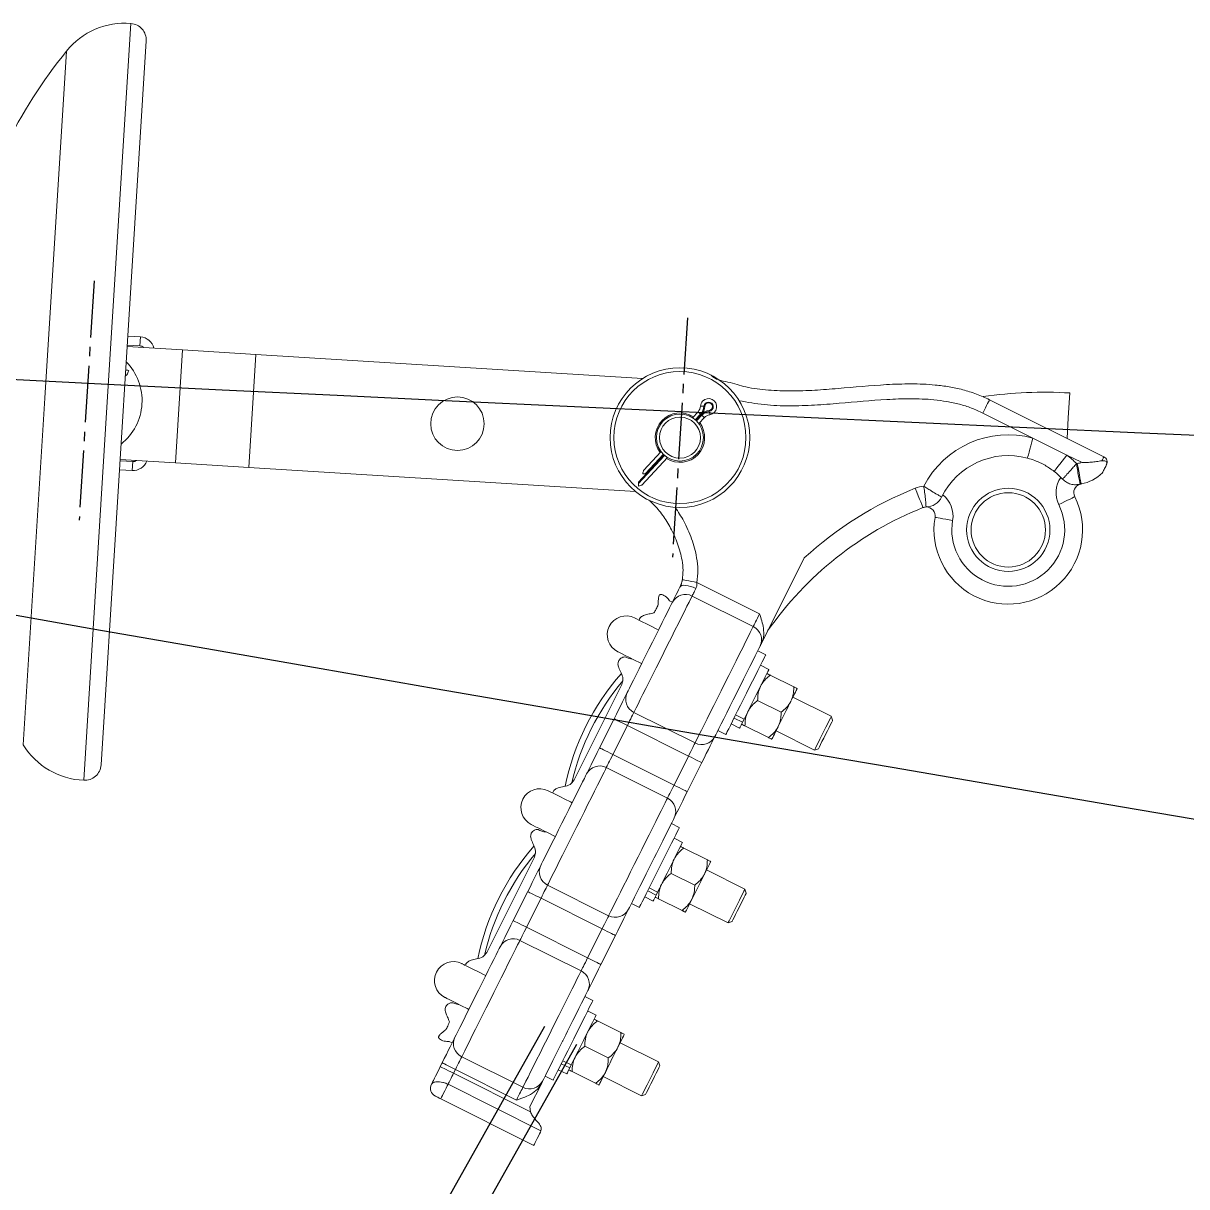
# Model space of a CAD drawing. Header units: millimetres. Extents: x 1587714 to 3094800, y -694377 to -413614.
# Drawn here: x 2047866.2 to 2048257.6, y -550050.4 to -549659.1 of the extents above; entities that cross this region are included whole.
import ezdxf

# ---------------------------------------------------------------- set-up
doc = ezdxf.new("R2010")
doc.units = ezdxf.units.MM
doc.linetypes.add('CENTER2', pattern=[28.575, 19.05, -3.175, 3.175, -3.175])
for name, color, linetype in [('0_EJES', 1, 'CENTER2'), ('M0_EQUIPOS', 7, 'Continuous'), ('M2_PLBULONES', 2, 'Continuous')]:
    doc.layers.add(name, color=color, linetype=linetype)

# ---------------------------------------------------------------- blocks, each defined once
blk = doc.blocks.new('cadena retención 25kV')
at = {"layer": '0_EJES', "color": 7}
for p, q in [((651.5, 40.33), (651.5, -40.33)), ((851.5, 40.33), (851.5, -40.33))]:
    blk.add_line(p, q, dxfattribs=at)
at = {"layer": 'M0_EQUIPOS', "color": 7, "linetype": 'Continuous', "lineweight": 15}
for p, q in [((658.48, 0), (658.48, 127.51)), ((663.98, -122.01), (663.98, 122.01)), ((637.44, 0), (637.44, 116.91)), ((663.98, 22.5), (668.25, 22.5)), ((668.25, 22.5), (668.25, 19.5)), ((981.5, 14.77), (981.5, 23.13)), ((668.25, 19.5), (663.98, 19.5)), ((663.98, 19.05), (682.62, 19.05)), ((682.62, 19.05), (682.62, -19.05)), ((682.62, 19.05), (707.35, 19.05)), ((707.35, 19.05), (707.35, -19.05)), ((707.35, 19.05), (837.75, 19.05)), ((954.67, 19.19), (994.24, 2.4)), ((970.03, 7.24), (952.72, 14.59)), ((981.5, 7.81), (981.5, 14.77)), ((663.98, 9.04), (664.61, 9.62)), ((981.83, 2.24), (970.03, 7.24)), ((986.82, 0.11), (981.83, 2.24)), ((637.44, -116.91), (637.44, 0)), ((658.48, -127.51), (658.48, 0)), ((995.3, -0.22), (995.24, -0.37)), ((980.85, -5.93), (980.84, -5.94)), ((986.92, -7.23), (986.92, -7.25)), ((663.98, -19.05), (682.62, -19.05)), ((663.98, -19.5), (668.25, -19.5)), ((668.25, -22.5), (668.25, -19.5)), ((682.62, -19.05), (707.35, -19.05)), ((707.35, -19.05), (837.75, -19.05)), ((668.25, -22.5), (663.98, -22.5)), ((895.74, -37.78), (883.16, -67.42)), ((855.15, -48.44), (855.28, -47.33)), ((860.24, -48.28), (881.94, -57.49)), ((858.9, -52.94), (880.06, -61.92)), ((851.46, -54.96), (852.43, -55.37)), ((884.85, -71.1), (882.09, -69.93)), ((886.22, -75.99), (883.3, -74.75)), ((886.8, -77.88), (894.94, -81.33)), ((823.15, -117.13), (837.15, -84.14)), ((908.16, -90.4), (894.87, -84.75)), ((883.08, -86.65), (891.22, -90.1)), ((841.8, -93.21), (862.96, -102.2)), ((878.47, -94.26), (875.55, -93.02)), ((878.92, -93.2), (876, -91.96)), ((878.92, -93.2), (878.47, -94.26)), ((908.69, -91.71), (908.16, -90.4)), ((831.01, -105.83), (835.28, -95.78)), ((839.88, -97.74), (835.62, -107.78)), ((839.88, -97.74), (861.04, -106.72)), ((870.37, -97.55), (873.13, -98.72)), ((874.68, -95.07), (877.6, -96.31)), ((879.36, -95.42), (887.5, -98.87)), ((889.91, -96.44), (903.2, -102.09)), ((903.2, -102.09), (904.51, -101.56)), ((835.62, -107.78), (856.78, -116.77)), ((856.78, -116.77), (861.04, -106.72)), ((865.64, -108.67), (861.38, -118.72)), ((833.69, -112.31), (854.86, -121.29)), ((859.45, -130.94), (856.69, -129.76)), ((860.83, -135.83), (857.9, -134.58)), ((861.4, -137.71), (869.54, -141.17)), ((797.43, -176.86), (811.44, -143.87)), ((882.77, -150.23), (869.47, -144.59)), ((857.68, -146.48), (865.82, -149.93)), ((853.52, -153.03), (850.6, -151.79)), ((883.3, -151.54), (882.77, -150.23)), ((805.62, -165.64), (809.89, -155.6)), ((816.41, -153.03), (837.57, -162.01)), ((849.28, -154.9), (852.2, -156.14)), ((853.07, -154.09), (850.15, -152.85)), ((853.52, -153.03), (853.07, -154.09)), ((853.96, -155.25), (862.1, -158.7)), ((864.51, -156.28), (877.81, -161.92)), ((814.49, -157.55), (810.23, -167.6)), ((814.49, -157.55), (835.65, -166.53)), ((844.97, -157.38), (847.73, -158.55)), ((877.81, -161.92), (879.12, -161.39)), ((810.23, -167.6), (831.39, -176.58)), ((831.39, -176.58), (835.65, -166.53)), ((808.31, -172.12), (829.47, -181.1)), ((840.25, -168.49), (835.99, -178.53)), ((834.06, -190.77), (831.29, -189.6)), ((835.43, -195.66), (832.51, -194.42)), ((836.01, -197.55), (844.14, -201)), ((832.29, -206.31), (840.42, -209.77)), ((857.37, -210.06), (844.07, -204.42)), ((786.67, -207.59), (787.64, -208)), ((857.9, -211.37), (857.37, -210.06)), ((784.17, -216.18), (784.73, -214.87)), ((791.21, -212.4), (812.37, -221.38)), ((823.88, -214.74), (826.8, -215.98)), ((827.68, -213.92), (824.75, -212.68)), ((828.12, -212.87), (825.2, -211.63)), ((828.12, -212.87), (827.68, -213.92)), ((828.56, -215.08), (836.7, -218.53)), ((789.33, -216.83), (788.78, -218.13)), ((788.78, -218.13), (815.43, -229.44)), ((789.33, -216.83), (810.49, -225.81)), ((819.57, -217.21), (822.33, -218.38)), ((839.11, -216.11), (852.41, -221.75)), ((787.16, -221.94), (819.33, -235.59)), ((818.48, -219.79), (815.13, -227.67)), ((852.41, -221.75), (853.72, -221.22)), ((817.22, -240.66), (785.02, -226.99)), ((815.13, -227.67), (815.13, -227.78)), ((815.43, -229.44), (815.13, -227.78)), ((819.33, -235.59), (819.17, -236.06))]:
    blk.add_line(p, q, dxfattribs=at)
at = {"layer": 'M0_EQUIPOS', "color": 7, "linetype": 'Continuous', "lineweight": 15, "flags": 128}
for points in [[(954.67, 19.19), (954.63, 19.11), (954.52, 18.84), (954.34, 18.42), (954.1, 17.85), (953.8, 17.15), (953.47, 16.35), (953.1, 15.49), (952.72, 14.59)], [(665.05, 11.05), (664.69, 11.03), (664.31, 11.01), (663.9, 10.99)], [(664.61, 9.62), (664.63, 9.68), (664.68, 9.86), (664.77, 10.16), (664.9, 10.56), (665.05, 11.05)], [(970.03, 7.24), (969.76, 5.9), (969.5, 4.62), (969.26, 3.43), (969.05, 2.39), (968.88, 1.54), (968.75, 0.9), (968.67, 0.51), (968.64, 0.38)], [(981.83, 2.24), (981.05, 1.11), (980.31, 0.03), (979.62, -0.97), (979.02, -1.84), (978.53, -2.56), (978.16, -3.09), (977.93, -3.42), (977.86, -3.53)], [(993.67, 1.05), (993.8, 1.35), (993.91, 1.62), (994.01, 1.86), (994.09, 2.05), (994.15, 2.2), (994.2, 2.31), (994.23, 2.38), (994.24, 2.4)], [(985.46, -0.38), (985.8, -1.71), (986.12, -2.98), (986.41, -4.16), (986.67, -5.19), (986.88, -6.03), (987.04, -6.66), (987.14, -7.04), (987.17, -7.17)], [(985.31, -11.59), (985.21, -11.64), (984.91, -11.81), (984.43, -12.09), (983.79, -12.47), (983, -12.92), (982.1, -13.44), (981.13, -14.01), (980.12, -14.59)], [(931.58, -12.1), (932.16, -13.33), (932.72, -14.52), (933.24, -15.61), (933.69, -16.57), (934.07, -17.36), (934.34, -17.94), (934.51, -18.3), (934.57, -18.43)], [(938.83, -21.46), (938.95, -21.47), (939.29, -21.5), (939.84, -21.56), (940.58, -21.64), (941.49, -21.74), (942.52, -21.85), (943.64, -21.97), (944.8, -22.09)], [(852.41, -55.41), (852.56, -55.08), (852.74, -54.64), (852.97, -54.1), (853.24, -53.47), (853.54, -52.76), (853.88, -51.97), (854.24, -51.11), (854.63, -50.2)], [(860, -50.33), (859.09, -49.98), (858.18, -49.72), (857.32, -49.55), (856.52, -49.48), (855.83, -49.51), (855.27, -49.65), (854.87, -49.88), (854.63, -50.2)], [(860.24, -48.28), (859.28, -48.16), (858.34, -48.05), (857.49, -47.94), (856.73, -47.84), (856.12, -47.77), (855.66, -47.71), (855.38, -47.67), (855.28, -47.66)], [(860, -50.33), (859.81, -50.79), (859.63, -51.21), (859.46, -51.61), (859.31, -51.97), (859.17, -52.28), (859.06, -52.55), (858.97, -52.77), (858.9, -52.94)], [(858.9, -52.94), (858.52, -53.82), (858.02, -55.01), (857.39, -56.49), (856.64, -58.24), (855.8, -60.23), (854.87, -62.42), (853.87, -64.78), (852.81, -67.28), (851.71, -69.87), (850.59, -72.5), (849.47, -75.14), (848.37, -77.74), (847.3, -80.27), (846.28, -82.67), (845.32, -84.91), (844.46, -86.96), (843.68, -88.77), (843.02, -90.33), (842.48, -91.6), (842.07, -92.57), (841.8, -93.21)], [(839.12, -86.73), (839.38, -86.12), (839.78, -85.18), (840.32, -83.91), (840.97, -82.36), (841.74, -80.55), (842.6, -78.53), (843.53, -76.34), (844.51, -74.03), (845.52, -71.65), (846.54, -69.26), (847.54, -66.9), (848.5, -64.63), (849.41, -62.49), (850.23, -60.55), (850.96, -58.83), (851.58, -57.38), (852.06, -56.23), (852.41, -55.41)], [(880.06, -61.92), (880.17, -61.66), (880.32, -61.29), (880.52, -60.82), (880.76, -60.27), (881.03, -59.64), (881.32, -58.95), (881.62, -58.23), (881.94, -57.49)], [(848.34, -65), (847.8, -64.77), (845.83, -63.94), (844.12, -63.21), (842.68, -62.6), (841.54, -62.12), (840.72, -61.77), (840.22, -61.55), (840.05, -61.48)], [(862.96, -102.2), (863.23, -101.55), (863.65, -100.58), (864.19, -99.31), (864.85, -97.76), (865.62, -95.94), (866.49, -93.89), (867.44, -91.65), (868.46, -89.25), (869.53, -86.72), (870.63, -84.12), (871.75, -81.48), (872.87, -78.85), (873.97, -76.26), (875.03, -73.77), (876.03, -71.4), (876.96, -69.21), (877.81, -67.22), (878.55, -65.47), (879.18, -63.99), (879.68, -62.8), (880.06, -61.92)], [(882.78, -68.3), (882.43, -69.12), (881.94, -70.27), (881.33, -71.72), (880.6, -73.44), (879.77, -75.38), (878.87, -77.51), (877.91, -79.79), (877.11, -81.67)], [(883.16, -67.42), (883.1, -67.55), (883.04, -67.69), (882.99, -67.81), (882.94, -67.92), (882.9, -68.03), (882.85, -68.13), (882.82, -68.22), (882.78, -68.3)], [(835.09, -73.17), (835.25, -73.24), (835.75, -73.46), (836.58, -73.81), (837.72, -74.29), (839.16, -74.9), (840.87, -75.63), (842.84, -76.46), (843.38, -76.69)], [(884.85, -71.1), (884.78, -71.26), (884.58, -71.74), (884.25, -72.53), (883.79, -73.6), (883.22, -74.94), (882.55, -76.52), (881.8, -78.29), (880.98, -80.22), (880.12, -82.26), (879.22, -84.36), (878.33, -86.47), (877.45, -88.54), (876.6, -90.54), (875.81, -92.39), (875.1, -94.08), (874.47, -95.55), (873.96, -96.77), (873.56, -97.71), (873.28, -98.35), (873.15, -98.68), (873.13, -98.72)], [(837.59, -74.79), (839.04, -75.27), (840.25, -75.37)], [(886.22, -75.99), (886.16, -76.15), (885.95, -76.63), (885.62, -77.42), (885.16, -78.49), (884.6, -79.81), (883.96, -81.33), (883.24, -83.01), (882.49, -84.79), (881.71, -86.62), (880.94, -88.43), (880.21, -90.17), (879.52, -91.78), (878.92, -93.2)], [(877.11, -81.67), (876.46, -83.18), (875.61, -85.18)], [(896.11, -81.83), (896.08, -81.9), (895.98, -82.13), (895.82, -82.5), (895.61, -83), (895.34, -83.64), (895.02, -84.4), (894.65, -85.26), (894.25, -86.21)], [(875.61, -85.18), (874.88, -86.92), (873.9, -89.23), (872.97, -91.42), (872.11, -93.44), (871.34, -95.25), (870.68, -96.8), (870.15, -98.07), (869.74, -99.01), (869.48, -99.62)], [(835.28, -95.78), (835.95, -94.2), (836.61, -92.65), (837.22, -91.21), (837.78, -89.9), (838.26, -88.77), (838.65, -87.84), (838.94, -87.16), (839.12, -86.73)], [(890.53, -94.98), (890.96, -93.95), (891.42, -92.87), (891.9, -91.74), (892.39, -90.6), (892.87, -89.45), (893.35, -88.33), (893.81, -87.24), (894.25, -86.21)], [(841.8, -93.21), (841.71, -93.43), (841.56, -93.77), (841.37, -94.23), (841.13, -94.8), (840.85, -95.45), (840.54, -96.17), (840.22, -96.94), (839.88, -97.74)], [(903.2, -102.09), (903.27, -101.92), (903.49, -101.42), (903.83, -100.62), (904.27, -99.56), (904.8, -98.31), (905.38, -96.95), (905.98, -95.54), (906.56, -94.17), (907.09, -92.92), (907.54, -91.87), (907.88, -91.07), (908.09, -90.57), (908.16, -90.4)], [(908.69, -91.71), (908.62, -91.88), (908.41, -92.37), (908.08, -93.15), (907.65, -94.17), (907.15, -95.36), (906.6, -96.63), (906.06, -97.91), (905.56, -99.09), (905.13, -100.11), (904.79, -100.9), (904.59, -101.39), (904.51, -101.56), (904.51, -101.56)], [(839.88, -97.74), (838.98, -97.36), (838.12, -96.99), (837.32, -96.65), (836.62, -96.36), (836.05, -96.11), (835.63, -95.93), (835.36, -95.82), (835.28, -95.78)], [(878.47, -94.26), (878.06, -95.22), (877.78, -95.9), (877.62, -96.25), (877.6, -96.31)], [(888.66, -99.37), (888.7, -99.29), (888.79, -99.07), (888.95, -98.7), (889.16, -98.19), (889.43, -97.55), (889.75, -96.8), (890.12, -95.93), (890.53, -94.98)], [(869.48, -99.62), (869.3, -100.05), (869.01, -100.73), (868.62, -101.66), (868.14, -102.79), (867.59, -104.1), (866.97, -105.54), (866.32, -107.09), (865.64, -108.67)], [(861.04, -106.72), (861.38, -105.93), (861.7, -105.16), (862.01, -104.43), (862.29, -103.78), (862.53, -103.21), (862.73, -102.75), (862.87, -102.41), (862.96, -102.2)], [(827.17, -114.88), (827.35, -114.46), (827.64, -113.77), (828.03, -112.85), (828.51, -111.72), (829.07, -110.41), (829.68, -108.96), (830.34, -107.42), (831.01, -105.83)], [(835.62, -107.78), (834.72, -107.4), (833.85, -107.04), (833.06, -106.7), (832.36, -106.4), (831.79, -106.16), (831.36, -105.98), (831.1, -105.87), (831.01, -105.83)], [(835.62, -107.78), (835.28, -108.58), (834.95, -109.35), (834.64, -110.07), (834.37, -110.73), (834.13, -111.29), (833.93, -111.75), (833.78, -112.1), (833.69, -112.31)], [(865.64, -108.67), (865.55, -108.64), (865.29, -108.53), (864.87, -108.35), (864.29, -108.1), (863.6, -107.81), (862.8, -107.47), (861.94, -107.1), (861.04, -106.72)], [(833.69, -112.31), (833.42, -112.94), (833.02, -113.89), (832.49, -115.14), (831.84, -116.67), (831.09, -118.45), (830.24, -120.45), (829.3, -122.66), (828.3, -125.02), (827.25, -127.5), (826.16, -130.06), (825.05, -132.67), (823.95, -135.27), (822.86, -137.84), (821.8, -140.32), (820.8, -142.68), (819.87, -144.88), (819.02, -146.89), (818.26, -148.67), (817.61, -150.19), (817.08, -151.44), (816.68, -152.39), (816.41, -153.03)], [(813.73, -146.55), (813.98, -145.95), (814.37, -145.03), (814.89, -143.81), (815.53, -142.3), (816.27, -140.55), (817.11, -138.59), (818.01, -136.47), (818.96, -134.21), (819.95, -131.89), (820.95, -129.54), (821.94, -127.21), (822.89, -124.96), (823.79, -122.83), (824.63, -120.87), (825.37, -119.12), (826.01, -117.62), (826.53, -116.39), (826.92, -115.48), (827.17, -114.88)], [(854.86, -121.29), (854.95, -121.08), (855.09, -120.74), (855.29, -120.28), (855.53, -119.71), (855.81, -119.05), (856.11, -118.33), (856.44, -117.56), (856.78, -116.77)], [(861.38, -118.72), (861.29, -118.68), (861.03, -118.57), (860.6, -118.39), (860.03, -118.15), (859.33, -117.85), (858.54, -117.51), (857.67, -117.15), (856.78, -116.77)], [(822.94, -124.84), (822.4, -124.61), (820.44, -123.77), (818.72, -123.04), (817.29, -122.43), (816.15, -121.95), (815.32, -121.6), (814.82, -121.39), (814.65, -121.32)], [(837.57, -162.01), (837.84, -161.37), (838.24, -160.42), (838.77, -159.18), (839.42, -157.65), (840.18, -155.87), (841.03, -153.86), (841.96, -151.66), (842.97, -149.3), (844.02, -146.82), (845.11, -144.26), (846.21, -141.65), (847.32, -139.04), (848.41, -136.48), (849.46, -134), (850.46, -131.64), (851.4, -129.44), (852.25, -127.43), (853.01, -125.65), (853.65, -124.12), (854.18, -122.88), (854.59, -121.93), (854.86, -121.29)], [(861.38, -118.72), (860.7, -120.31), (860.05, -121.85), (859.44, -123.3), (858.88, -124.61), (858.4, -125.74), (858.01, -126.66), (857.72, -127.35), (857.54, -127.77)], [(857.54, -127.77), (857.28, -128.36), (856.89, -129.28), (856.37, -130.51), (855.74, -132.01), (854.99, -133.76), (854.16, -135.72), (853.26, -137.85), (852.3, -140.1), (851.65, -141.64)], [(809.69, -133.01), (809.86, -133.08), (810.36, -133.29), (811.18, -133.64), (812.32, -134.12), (813.76, -134.73), (815.48, -135.46), (817.44, -136.3), (817.98, -136.53)], [(859.45, -130.94), (859.39, -131.09), (859.18, -131.57), (858.85, -132.36), (858.39, -133.44), (857.82, -134.78), (857.15, -136.35), (856.4, -138.12), (855.58, -140.05), (854.72, -142.09), (853.83, -144.19), (852.93, -146.3), (852.05, -148.38), (851.2, -150.37), (850.41, -152.23), (849.7, -153.91), (849.08, -155.38), (848.56, -156.6), (848.16, -157.54), (847.89, -158.18), (847.75, -158.51), (847.73, -158.55)], [(860.83, -135.83), (860.76, -135.98), (860.56, -136.46), (860.22, -137.25), (859.77, -138.32), (859.21, -139.64), (858.56, -141.16), (857.85, -142.84), (857.09, -144.63), (856.32, -146.45), (855.55, -148.26), (854.81, -150), (854.13, -151.61), (853.52, -153.03)], [(851.65, -141.64), (851.07, -143.02), (850.17, -145.12)], [(870.71, -141.66), (870.68, -141.74), (870.58, -141.96), (870.43, -142.33), (870.21, -142.84), (869.94, -143.47), (869.62, -144.23), (869.25, -145.09), (868.85, -146.05)], [(809.89, -155.6), (810.56, -154.01), (811.22, -152.47), (811.83, -151.02), (812.39, -149.71), (812.87, -148.58), (813.26, -147.66), (813.55, -146.97), (813.73, -146.55)], [(850.17, -145.12), (849.33, -147.1), (848.38, -149.35), (847.47, -151.48), (846.64, -153.44), (845.9, -155.19), (845.26, -156.7), (844.74, -157.92), (844.35, -158.84), (844.1, -159.44)], [(865.13, -154.81), (865.56, -153.79), (866.03, -152.7), (866.5, -151.57), (866.99, -150.43), (867.47, -149.29), (867.95, -148.16), (868.41, -147.07), (868.85, -146.05)], [(877.81, -161.92), (877.88, -161.75), (878.09, -161.25), (878.43, -160.45), (878.88, -159.4), (879.41, -158.15), (879.99, -156.78), (880.59, -155.37), (881.17, -154), (881.7, -152.75), (882.14, -151.7), (882.48, -150.9), (882.7, -150.4), (882.77, -150.23)], [(883.3, -151.54), (883.23, -151.71), (883.02, -152.2), (882.68, -152.98), (882.25, -154), (881.75, -155.19), (881.21, -156.47), (880.67, -157.74), (880.16, -158.93), (879.73, -159.95), (879.4, -160.73), (879.19, -161.22), (879.12, -161.39), (879.12, -161.39)], [(814.49, -157.55), (813.59, -157.17), (812.73, -156.8), (811.93, -156.47), (811.24, -156.17), (810.66, -155.93), (810.24, -155.75), (809.98, -155.63), (809.89, -155.6)], [(816.41, -153.03), (816.32, -153.24), (816.18, -153.58), (815.98, -154.04), (815.74, -154.61), (815.46, -155.26), (815.15, -155.99), (814.83, -156.76), (814.49, -157.55)], [(853.07, -154.09), (852.66, -155.06), (852.38, -155.73), (852.23, -156.09), (852.2, -156.14)], [(863.27, -159.2), (863.3, -159.12), (863.39, -158.9), (863.55, -158.53), (863.77, -158.02), (864.04, -157.39), (864.36, -156.63), (864.72, -155.77), (865.13, -154.81)], [(844.1, -159.44), (843.92, -159.86), (843.63, -160.55), (843.23, -161.47), (842.75, -162.6), (842.2, -163.91), (841.58, -165.36), (840.93, -166.9), (840.25, -168.49)], [(835.65, -166.53), (835.99, -165.74), (836.32, -164.97), (836.62, -164.25), (836.9, -163.59), (837.14, -163.02), (837.34, -162.56), (837.48, -162.22), (837.57, -162.01)], [(801.78, -174.69), (801.96, -174.27), (802.25, -173.58), (802.64, -172.66), (803.12, -171.53), (803.68, -170.22), (804.3, -168.77), (804.95, -167.23), (805.62, -165.64)], [(810.23, -167.6), (809.33, -167.22), (808.46, -166.85), (807.67, -166.51), (806.97, -166.21), (806.4, -165.97), (805.97, -165.79), (805.71, -165.68), (805.62, -165.64)], [(810.23, -167.6), (809.89, -168.39), (809.56, -169.16), (809.25, -169.88), (808.98, -170.54), (808.74, -171.11), (808.54, -171.57), (808.4, -171.91), (808.31, -172.12)], [(840.25, -168.49), (840.17, -168.45), (839.9, -168.34), (839.48, -168.16), (838.91, -167.91), (838.21, -167.62), (837.41, -167.28), (836.55, -166.91), (835.65, -166.53)], [(808.31, -172.12), (808.03, -172.77), (807.62, -173.73), (807.08, -175), (806.42, -176.56), (805.65, -178.38), (804.78, -180.42), (803.83, -182.67), (802.81, -185.07), (801.74, -187.59), (800.63, -190.2), (799.51, -192.84), (798.39, -195.47), (797.3, -198.06), (796.24, -200.55), (795.24, -202.91), (794.3, -205.11), (793.46, -207.09), (792.72, -208.84), (792.09, -210.33), (791.58, -211.52), (791.21, -212.4)], [(788.49, -206.02), (788.84, -205.19), (789.32, -204.04), (789.94, -202.6), (790.67, -200.88), (791.49, -198.93), (792.4, -196.8), (793.36, -194.53), (794.36, -192.17), (795.38, -189.77), (796.39, -187.39), (797.37, -185.08), (798.3, -182.89), (799.16, -180.87), (799.93, -179.07), (800.58, -177.51), (801.12, -176.25), (801.52, -175.3), (801.78, -174.69)], [(829.47, -181.1), (829.56, -180.89), (829.7, -180.55), (829.9, -180.09), (830.14, -179.52), (830.42, -178.87), (830.72, -178.14), (831.05, -177.37), (831.39, -176.58)], [(835.99, -178.53), (835.9, -178.49), (835.64, -178.38), (835.21, -178.2), (834.64, -177.96), (833.94, -177.66), (833.15, -177.33), (832.29, -176.96), (831.39, -176.58)], [(835.99, -178.53), (835.32, -180.12), (834.66, -181.66), (834.05, -183.11), (833.49, -184.42), (833.01, -185.55), (832.62, -186.47), (832.33, -187.16), (832.15, -187.58)], [(790.47, -181.67), (789.92, -181.43), (789.42, -181.22), (789.25, -181.15)], [(797.55, -184.67), (797, -184.44), (795.04, -183.6), (793.33, -182.88), (791.89, -182.27), (790.8, -181.8)], [(812.37, -221.38), (812.74, -220.5), (813.25, -219.31), (813.88, -217.83), (814.62, -216.08), (815.47, -214.09), (816.4, -211.9), (817.4, -209.53), (818.46, -207.04), (819.56, -204.45), (820.67, -201.82), (821.79, -199.18), (822.9, -196.57), (823.97, -194.05), (824.99, -191.65), (825.94, -189.41), (826.81, -187.36), (827.58, -185.54), (828.24, -183.99), (828.78, -182.72), (829.19, -181.75), (829.47, -181.1)], [(832.15, -187.58), (831.89, -188.19), (831.49, -189.14), (830.95, -190.4), (830.29, -191.96), (829.52, -193.76), (828.67, -195.78), (827.74, -197.97), (826.76, -200.28), (826.19, -201.61)], [(834.06, -190.77), (833.99, -190.93), (833.79, -191.4), (833.45, -192.19), (832.99, -193.27), (832.42, -194.61), (831.76, -196.19), (831, -197.96), (830.19, -199.88), (829.32, -201.92), (828.43, -204.02), (827.53, -206.13), (826.65, -208.21), (825.81, -210.2), (825.02, -212.06), (824.3, -213.74), (823.68, -215.21), (823.16, -216.43), (822.76, -217.37), (822.49, -218.01), (822.35, -218.34), (822.33, -218.38)], [(784.29, -192.84), (784.46, -192.91), (784.96, -193.12), (785.79, -193.47), (786.93, -193.96), (788.36, -194.57), (790.08, -195.3), (792.04, -196.13), (792.59, -196.36)], [(787.08, -194.54), (788.45, -194.92), (789.36, -194.99)], [(835.43, -195.66), (835.36, -195.81), (835.16, -196.29), (834.82, -197.08), (834.37, -198.15), (833.81, -199.47), (833.16, -201), (832.45, -202.68), (831.69, -204.46), (830.92, -206.29), (830.15, -208.1), (829.41, -209.83), (828.73, -211.44), (828.12, -212.87)], [(826.19, -201.61), (825.67, -202.85), (824.77, -204.96), (824.73, -205.06)], [(845.31, -201.5), (845.28, -201.57), (845.19, -201.79), (845.03, -202.16), (844.81, -202.67), (844.54, -203.31), (844.22, -204.06), (843.86, -204.93), (843.45, -205.88)], [(784.73, -214.87), (785.36, -213.39), (785.97, -211.95), (786.55, -210.58), (787.08, -209.32), (787.55, -208.21), (787.95, -207.28), (788.26, -206.54), (788.49, -206.02)], [(824.73, -205.06), (824.73, -205.06), (823.73, -207.42), (822.76, -209.69), (821.86, -211.82), (821.03, -213.77), (820.3, -215.49), (819.69, -216.93), (819.2, -218.08), (818.85, -218.91)], [(839.73, -214.65), (840.17, -213.62), (840.63, -212.53), (841.11, -211.41), (841.59, -210.26), (842.08, -209.12), (842.55, -207.99), (843.02, -206.91), (843.45, -205.88)], [(852.41, -221.75), (852.48, -221.58), (852.69, -221.08), (853.03, -220.28), (853.48, -219.23), (854.01, -217.98), (854.59, -216.61), (855.19, -215.2), (855.77, -213.83), (856.3, -212.59), (856.75, -211.53), (857.09, -210.73), (857.3, -210.23), (857.37, -210.06)], [(789.33, -216.83), (788.43, -216.44), (787.57, -216.08), (786.77, -215.74), (786.08, -215.44), (785.5, -215.2), (785.08, -215.02), (784.82, -214.91), (784.73, -214.87)], [(791.21, -212.4), (791.1, -212.66), (790.94, -213.03), (790.74, -213.5), (790.51, -214.05), (790.24, -214.68), (789.95, -215.36), (789.64, -216.08), (789.33, -216.83)], [(827.68, -213.92), (827.27, -214.89), (826.98, -215.56), (826.83, -215.92), (826.8, -215.98)], [(837.87, -219.03), (837.9, -218.96), (838, -218.73), (838.15, -218.36), (838.37, -217.86), (838.64, -217.22), (838.96, -216.46), (839.33, -215.6), (839.73, -214.65)], [(857.9, -211.37), (857.83, -211.54), (857.62, -212.03), (857.29, -212.82), (856.85, -213.84), (856.35, -215.02), (855.81, -216.3), (855.27, -217.57), (854.76, -218.76), (854.33, -219.78), (854, -220.56), (853.79, -221.06), (853.72, -221.22), (853.72, -221.22)], [(781.59, -222.27), (781.86, -221.62), (782.16, -220.93), (782.47, -220.2), (782.79, -219.44), (783.13, -218.64), (783.47, -217.83), (783.82, -217.01), (784.17, -216.18)], [(788.78, -218.13), (787.88, -217.75), (787.01, -217.38), (786.22, -217.05), (785.52, -216.75), (784.95, -216.51), (784.52, -216.33), (784.26, -216.21), (784.17, -216.18)], [(788.78, -218.13), (788.54, -218.69), (788.3, -219.24), (788.08, -219.78), (787.86, -220.29), (787.66, -220.76), (787.47, -221.2), (787.3, -221.6), (787.16, -221.94)], [(818.85, -218.91), (818.82, -218.99), (818.78, -219.08), (818.74, -219.18), (818.69, -219.28), (818.64, -219.4), (818.59, -219.52), (818.54, -219.65), (818.48, -219.79)], [(787.16, -221.94), (786.9, -222.54), (786.58, -223.31), (786.21, -224.17), (785.84, -225.04), (785.51, -225.82), (785.25, -226.45), (785.08, -226.85), (785.02, -226.99)], [(810.49, -225.81), (810.81, -225.07), (811.11, -224.34), (811.4, -223.66), (811.67, -223.03), (811.9, -222.48), (812.1, -222.01), (812.26, -221.64), (812.37, -221.38)], [(819.17, -236.06), (818.89, -236.72), (818.57, -237.47), (818.24, -238.26), (817.91, -239.02), (817.63, -239.69), (817.41, -240.21), (817.27, -240.54), (817.22, -240.66)]]:
    blk.add_lwpolyline(points, dxfattribs=at)
at = {"layer": 'M0_EQUIPOS', "color": 7, "linetype": 'Continuous', "lineweight": 15}
for centre, radius in [((851.5, 0), 23.49), ((776.5, 0), 9), ((963.68, -24.11), 14), ((963.68, -24.11), 12.5)]:
    blk.add_circle(centre, radius, dxfattribs=at)
for centre, radius, start, end in [((657.91, 102.47), 25.05, 88.6896, 144.79), ((658.48, 122.01), 5.5, 0, 90.0151), ((784.5, 13.12), 180, 144.7869, 169.3428), ((668.25, 17.5), 5, 18.0592, 90), ((981.5, -116.62), 139.75, 90, 101.9821), ((668.25, 17.5), 2, 50.805, 90), ((963.68, -24.11), 31.99, 78.5494, 156.2797), ((963.68, -24.11), 24.99, 78.5494, 157.3329), ((963.68, -24.11), 31.99, 47.7023, 55.4506), ((983.78, 6.33), 6.93, 284.1117, 296.1161), ((993.46, 0.56), 2, 337, 67), ((963.68, -24.11), 24.99, 46.6491, 55.4506), ((987.9, -10.08), 10, 104.1117, 105.6024), ((983.78, 6.33), 13.93, 284.1117, 318.0088), ((987.9, -10.08), 9, 148.5221, 210.0875), ((987.9, -10.08), 3, 109.099, 210.0875), ((987.9, -10.08), 3, 104.1117, 109.099), ((935.85, -21.14), 10, 98.3796, 115.289), ((963.68, -24.11), 24.99, 173.8945, 30.0875), ((984.1, -123.25), 122.94, 115.289, 135.951), ((935.09, -12.17), 6, 274.883, 337.3329), ((935.85, -21.14), 9, 353.8945, 55.4599), ((963.68, -24.11), 18.99, 173.8945, 30.0875), ((668.25, -17.5), 5, 270, 341.9408), ((668.25, -17.5), 2, 270, 309.195), ((984.1, -123.25), 115.94, 115.289, 148.739), ((935.85, -21.14), 3, 94.883, 115.289), ((935.85, -21.14), 3, 353.8945, 94.883), ((856.89, -57.42), 4.91, 65.915, 155.8719), ((837.57, -67.33), 6.35, 67, 247), ((878.23, -66.47), 4.91, 338.1282, 68.0856), ((902.9, -131.52), 83.57, 142.3044, 171.6956), ((902.9, -131.52), 81.57, 143.4082, 170.5918), ((843.7, -88.63), 4.96, 157.4855, 247.4776), ((864.94, -97.65), 4.96, 246.523, 336.5135), ((831.72, -116.86), 4.96, 66.5232, 156.5141), ((657.91, -102.47), 25.05, 215.21, 271.3104), ((812.17, -127.16), 6.35, 67, 247), ((852.96, -125.87), 4.96, 337.4856, 67.4772), ((658.48, -122.01), 5.5, 269.9849, 0), ((814.72, -129.43), 5.75, 242.4062, 270.9008), ((877.19, -191.25), 83.57, 142.3044, 171.6956), ((877.19, -191.25), 81.57, 143.4082, 170.5918), ((818.31, -148.45), 4.96, 157.4857, 247.4771), ((839.55, -157.46), 4.96, 246.5232, 336.5142), ((806.33, -176.67), 4.96, 66.5227, 156.5146), ((786.77, -186.99), 6.35, 67, 247), ((827.57, -185.68), 4.96, 337.4854, 67.4776), ((793.04, -207.85), 4.91, 158.1282, 248.0855), ((814.37, -216.9), 4.91, 245.9144, 335.8724), ((784.35, -223.44), 3, 157, 247)]:
    blk.add_arc(centre, radius, start, end, dxfattribs=at)
for points, knots in [([(860.68, 21.62), (860.68, 21.62), (862.07, 20.14), (866.69, 19.82), (872.95, 18.07), (880.25, 17.7), (887.98, 17.9), (895.77, 18.68), (906.37, 20.17), (917.05, 21.89), (927.93, 22.96), (934.98, 23.12), (940.83, 22.73), (945.5, 22.04), (950.16, 20.93), (953.17, 19.77), (954.67, 19.19)], [0, 0, 0, 0, 0.000001, 0.064202, 0.129565, 0.210194, 0.290921, 0.373651, 0.456413, 0.628039, 0.714318, 0.800519, 0.849607, 0.898678, 0.949348, 1, 1, 1, 1]), ([(952.72, 14.59), (951.41, 15.1), (948.78, 16.11), (944.62, 17.11), (940.35, 17.75), (934.8, 18.12), (928.05, 17.96), (917.47, 16.9), (906.83, 15.18), (896, 13.66), (887.61, 12.87), (879.11, 12.62), (873.46, 13.29), (870.63, 13.63)], [0, 0, 0, 0, 0.050836, 0.101689, 0.154437, 0.207206, 0.302816, 0.39852, 0.591924, 0.693048, 0.794129, 0.897131, 1, 1, 1, 1]), ([(977.86, -3.53), (976.81, -2.88), (974.69, -1.55), (971.55, -0.31), (969.48, 0.18), (968.64, 0.38)], [0, 0, 0, 0, 0.367378, 0.743117, 1, 1, 1, 1]), ([(986.82, 0.11), (986.83, 0.11), (987.02, 0.11), (987.82, 0.12), (989.22, 0.22), (991.01, 0.48), (992.51, 0.79), (993.35, 0.98), (993.67, 1.05)], [0, 0, 0, 0, 0.002763, 0.080709, 0.33429, 0.591023, 0.847305, 1, 1, 1, 1]), ([(995.24, -0.37), (995.28, -0.25), (995.36, -0.01), (995.37, 0.35), (995.24, 0.71), (994.91, 1), (994.37, 1.15), (993.91, 1.09), (993.67, 1.05)], [0, 0, 0, 0, 0.1052276, 0.2096587, 0.3672676, 0.5679231, 0.7706938, 1, 1, 1, 1]), ([(985.21, -0.45), (985.21, -0.46), (984.87, -0.89), (984.21, -1.73), (983.05, -3.21), (981.94, -4.59), (981.09, -5.63), (980.93, -5.83), (980.85, -5.93)], [0, 0, 0, 0, 0.001658, 0.157483, 0.305439, 0.569605, 0.780356, 1, 1, 1, 1]), ([(985.21, -0.45), (985.21, -0.46), (985.27, -0.73), (985.48, -1.78), (985.91, -3.67), (986.42, -5.58), (986.8, -6.87), (986.88, -7.11), (986.92, -7.23)], [0, 0, 0, 0, 0.00166, 0.080672, 0.305127, 0.56931, 0.780163, 1, 1, 1, 1]), ([(995.24, -0.37), (995.02, -0.89), (994.66, -1.72), (994.32, -2.54), (994.15, -2.92), (994.13, -2.97), (994.13, -2.98)], [0, 0, 0, 0, 0.410995, 0.64753, 0.845934, 1, 1, 1, 1]), ([(980.85, -5.93), (981.28, -6.27), (982.13, -6.95), (983.69, -7.49), (985.33, -7.64), (986.39, -7.37), (986.92, -7.23)], [0, 0, 0, 0, 0.2500032, 0.5000003, 0.7500001, 1, 1, 1, 1]), ([(934.39, -11.24), (934.4, -11.25), (934.46, -11.52), (934.69, -12.56), (935.07, -14.46), (935.38, -16.43), (935.55, -17.72), (935.59, -18.12), (935.6, -18.15), (935.6, -18.15)], [0, 0, 0, 0, 0.0015905, 0.0770558, 0.2914318, 0.5437628, 0.7451503, 0.9551215, 1, 1, 1, 1]), ([(934.39, -11.24), (934.4, -11.25), (934.88, -11.51), (935.83, -12.01), (937.49, -12.89), (939.07, -13.7), (940.24, -14.29), (940.6, -14.47), (940.62, -14.48), (940.62, -14.48)], [0, 0, 0, 0, 0.001586, 0.150424, 0.291745, 0.544066, 0.745367, 0.955164, 1, 1, 1, 1]), ([(855.28, -47.66), (855.33, -46.59), (855.44, -44.4), (854.67, -40.35), (853.07, -35.64), (850.5, -30.73), (847.42, -26.37), (844.68, -23.42), (842.82, -22.01), (842.32, -21.62)], [0, 0, 0, 0, 0.1069668, 0.2178353, 0.4071484, 0.6015655, 0.7675835, 0.9371888, 1, 1, 1, 1]), ([(851.38, -23.49), (852.46, -24.94), (854.83, -28.14), (857.68, -33.68), (859.55, -39.13), (860.46, -44.08), (860.32, -46.87), (860.24, -48.28)], [0, 0, 0, 0, 0.201506, 0.442901, 0.690061, 0.842857, 1, 1, 1, 1]), ([(854.63, -50.2), (854.63, -50.2), (854.77, -50.2), (854.97, -49.24), (855.17, -48.43), (855.24, -47.96), (855.28, -47.66)], [0, 0, 0, 0, 0.000022, 0.501116, 0.685168, 1, 1, 1, 1]), ([(860.24, -48.28), (860.26, -48.51), (860.31, -49.08), (860.21, -49.79), (860.05, -50.21), (860, -50.33)], [0, 0, 0, 0, 0.321714, 0.808802, 1, 1, 1, 1]), ([(847.58, -56.94), (847.61, -56.57), (847.67, -55.81), (847.61, -54.75), (847.64, -53.96), (847.77, -53.5), (847.89, -53.29), (848.05, -53.15), (848.31, -53.04), (848.8, -53.04), (849.48, -53.3), (850.46, -53.9), (851.07, -54.55), (851.46, -54.96)], [0, 0, 0, 0, 0.140653, 0.288052, 0.399344, 0.434784, 0.465597, 0.490049, 0.514848, 0.571298, 0.668285, 0.78729, 1, 1, 1, 1]), ([(847.58, -56.94), (847.4, -57.42), (847.09, -58.25), (846.62, -59.01), (846.41, -59.34)], [0, 0, 0, 0, 0.567257, 1, 1, 1, 1]), ([(881.94, -57.49), (881.94, -57.5), (882.25, -58.27), (882.88, -59.82), (883.63, -62.36), (883.9, -65), (883.38, -66.69), (883.16, -67.42)], [0, 0, 0, 0, 0.001379, 0.24365, 0.487351, 0.778477, 1, 1, 1, 1]), ([(841.65, -62.16), (841.67, -62.01), (841.72, -61.62), (842.22, -60.89), (843.34, -60.27), (844.85, -59.88), (845.89, -59.52), (846.41, -59.34)], [0, 0, 0, 0, 0.079895, 0.196449, 0.438338, 0.715746, 1, 1, 1, 1]), ([(837.59, -74.79), (837.36, -74.82), (836.89, -74.89), (836.29, -75.29), (835.8, -75.79), (835.41, -76.49), (835.38, -77.45), (835.85, -78.72), (836.69, -80.2), (837.62, -82.1), (837.3, -83.48), (837.15, -84.14)], [0, 0, 0, 0, 0.062579, 0.128966, 0.194452, 0.253482, 0.345513, 0.446136, 0.622535, 0.818366, 1, 1, 1, 1]), ([(883.77, -81.77), (884.08, -81.17), (884.7, -79.96), (885.84, -78.73), (886.59, -78.07), (886.8, -77.88)], [0, 0, 0, 0, 0.406289, 0.827269, 1, 1, 1, 1]), ([(885.63, -77.38), (885.63, -77.38), (885.64, -77.39), (885.83, -77.47), (886.3, -77.67), (886.68, -77.83), (886.8, -77.88)], [0, 0, 0, 0, 0.066526, 0.43528, 0.814556, 1, 1, 1, 1]), ([(883.08, -86.65), (883.06, -85.84), (883.03, -84.18), (883.44, -82.57), (883.76, -81.79), (883.77, -81.77)], [0, 0, 0, 0, 0.484332, 0.986321, 1, 1, 1, 1]), ([(894.25, -86.21), (894.46, -85.58), (894.9, -84.29), (895, -82.62), (894.95, -81.62), (894.94, -81.33)], [0, 0, 0, 0, 0.40629, 0.827271, 1, 1, 1, 1]), ([(896.11, -81.83), (896.11, -81.83), (896.1, -81.83), (895.91, -81.74), (895.44, -81.55), (895.06, -81.39), (894.94, -81.33)], [0, 0, 0, 0, 0.0665256, 0.4352802, 0.8145549, 1, 1, 1, 1]), ([(880.05, -90.54), (880.36, -89.94), (880.98, -88.73), (882.12, -87.5), (882.86, -86.84), (883.08, -86.65)], [0, 0, 0, 0, 0.406299, 0.827271, 1, 1, 1, 1]), ([(891.22, -90.1), (891.81, -89.55), (893.03, -88.43), (893.91, -87.01), (894.24, -86.23), (894.25, -86.21)], [0, 0, 0, 0, 0.48434, 0.986325, 1, 1, 1, 1]), ([(879.36, -95.42), (879.34, -94.6), (879.31, -92.95), (879.71, -91.33), (880.04, -90.56), (880.05, -90.54)], [0, 0, 0, 0, 0.4843455, 0.9863297, 1, 1, 1, 1]), ([(890.53, -94.98), (890.74, -94.35), (891.18, -93.06), (891.27, -91.39), (891.23, -90.39), (891.22, -90.1)], [0, 0, 0, 0, 0.406295, 0.827271, 1, 1, 1, 1]), ([(878.19, -94.92), (878.19, -94.92), (878.2, -94.92), (878.39, -95), (878.86, -95.2), (879.24, -95.36), (879.36, -95.42)], [0, 0, 0, 0, 0.066526, 0.43528, 0.814555, 1, 1, 1, 1]), ([(887.5, -98.87), (888.09, -98.32), (889.31, -97.2), (890.18, -95.78), (890.52, -95), (890.53, -94.98)], [0, 0, 0, 0, 0.484341, 0.986325, 1, 1, 1, 1]), ([(888.66, -99.37), (888.66, -99.36), (888.66, -99.36), (888.46, -99.28), (888, -99.08), (887.62, -98.92), (887.5, -98.87)], [0, 0, 0, 0, 0.066526, 0.43528, 0.814555, 1, 1, 1, 1]), ([(816.25, -121.99), (816.27, -121.83), (816.35, -121.33), (816.94, -120.61), (818.19, -120), (819.88, -119.57), (821.96, -118.93), (822.76, -117.72), (823.15, -117.13)], [0, 0, 0, 0, 0.053838, 0.17098, 0.296431, 0.519154, 0.769121, 1, 1, 1, 1]), ([(812.05, -134.53), (811.85, -134.53), (811.41, -134.54), (810.79, -134.86), (810.26, -135.31), (809.77, -136), (809.63, -136.98), (810.06, -138.31), (810.92, -139.82), (811.91, -141.76), (811.59, -143.18), (811.44, -143.87)], [0, 0, 0, 0, 0.056076, 0.115848, 0.183285, 0.245803, 0.339179, 0.439179, 0.616711, 0.815961, 1, 1, 1, 1]), ([(858.38, -141.6), (858.68, -141.01), (859.3, -139.79), (860.44, -138.56), (861.19, -137.9), (861.4, -137.71)], [0, 0, 0, 0, 0.406289, 0.827269, 1, 1, 1, 1]), ([(860.24, -137.22), (860.24, -137.22), (860.25, -137.22), (860.44, -137.3), (860.9, -137.5), (861.28, -137.66), (861.4, -137.71)], [0, 0, 0, 0, 0.066526, 0.43528, 0.814556, 1, 1, 1, 1]), ([(857.68, -146.48), (857.67, -145.67), (857.63, -144.01), (858.04, -142.4), (858.37, -141.62), (858.38, -141.6)], [0, 0, 0, 0, 0.4843315, 0.9863212, 1, 1, 1, 1]), ([(868.85, -146.05), (869.07, -145.41), (869.51, -144.13), (869.6, -142.45), (869.55, -141.46), (869.54, -141.17)], [0, 0, 0, 0, 0.40629, 0.827271, 1, 1, 1, 1]), ([(870.71, -141.66), (870.71, -141.66), (870.7, -141.66), (870.51, -141.58), (870.04, -141.38), (869.67, -141.22), (869.54, -141.17)], [0, 0, 0, 0, 0.066526, 0.43528, 0.814555, 1, 1, 1, 1]), ([(854.65, -150.37), (854.96, -149.77), (855.58, -148.56), (856.72, -147.33), (857.47, -146.67), (857.68, -146.48)], [0, 0, 0, 0, 0.406292, 0.827271, 1, 1, 1, 1]), ([(865.82, -149.93), (866.42, -149.38), (867.63, -148.26), (868.51, -146.84), (868.84, -146.07), (868.85, -146.05)], [0, 0, 0, 0, 0.48434, 0.986325, 1, 1, 1, 1]), ([(853.96, -155.25), (853.94, -154.44), (853.91, -152.78), (854.32, -151.17), (854.64, -150.39), (854.65, -150.37)], [0, 0, 0, 0, 0.484345, 0.98633, 1, 1, 1, 1]), ([(865.13, -154.81), (865.34, -154.18), (865.78, -152.89), (865.88, -151.22), (865.83, -150.22), (865.82, -149.93)], [0, 0, 0, 0, 0.4062954, 0.8272707, 1, 1, 1, 1]), ([(852.79, -154.75), (852.79, -154.75), (852.8, -154.76), (852.99, -154.84), (853.46, -155.04), (853.84, -155.2), (853.96, -155.25)], [0, 0, 0, 0, 0.066526, 0.43528, 0.814556, 1, 1, 1, 1]), ([(862.1, -158.7), (862.69, -158.15), (863.91, -157.03), (864.79, -155.61), (865.12, -154.83), (865.13, -154.81)], [0, 0, 0, 0, 0.484342, 0.986325, 1, 1, 1, 1]), ([(863.27, -159.2), (863.27, -159.2), (863.26, -159.19), (863.07, -159.11), (862.6, -158.91), (862.22, -158.75), (862.1, -158.7)], [0, 0, 0, 0, 0.066526, 0.43528, 0.814555, 1, 1, 1, 1]), ([(790.53, -181.69), (790.57, -181.51), (790.67, -181), (791.3, -180.29), (792.54, -179.71), (794.21, -179.28), (796.27, -178.64), (797.06, -177.44), (797.43, -176.86)], [0, 0, 0, 0, 0.061542, 0.177389, 0.302719, 0.524052, 0.771262, 1, 1, 1, 1]), ([(787.08, -194.54), (786.92, -194.52), (786.57, -194.48), (785.89, -194.7), (785.24, -195.18), (784.74, -195.87), (784.5, -196.82), (784.85, -198.07), (785.62, -199.42), (786.08, -200.42), (786.32, -200.92)], [0, 0, 0, 0, 0.060272, 0.1235, 0.255325, 0.347677, 0.430305, 0.601804, 0.798475, 1, 1, 1, 1]), ([(832.98, -201.43), (833.28, -200.84), (833.9, -199.63), (835.04, -198.4), (835.79, -197.74), (836.01, -197.55)], [0, 0, 0, 0, 0.406289, 0.827269, 1, 1, 1, 1]), ([(834.84, -197.05), (834.84, -197.05), (834.85, -197.05), (835.04, -197.13), (835.51, -197.33), (835.88, -197.49), (836.01, -197.55)], [0, 0, 0, 0, 0.066526, 0.435281, 0.814556, 1, 1, 1, 1]), ([(785.4, -203.43), (785.16, -203.71), (784.65, -204.28), (783.84, -204.97), (783.3, -205.54), (783.06, -205.95), (782.99, -206.18), (783, -206.4), (783.1, -206.67), (783.44, -207.01), (784.1, -207.33), (785.21, -207.62), (786.1, -207.6), (786.67, -207.59)], [0, 0, 0, 0, 0.140653, 0.288047, 0.39934, 0.434788, 0.465598, 0.490047, 0.514842, 0.571294, 0.668281, 0.787286, 1, 1, 1, 1]), ([(785.4, -203.43), (785.62, -202.97), (786, -202.16), (786.22, -201.29), (786.32, -200.92)], [0, 0, 0, 0, 0.567272, 1, 1, 1, 1]), ([(832.29, -206.31), (832.27, -205.5), (832.23, -203.85), (832.64, -202.23), (832.97, -201.45), (832.98, -201.43)], [0, 0, 0, 0, 0.484336, 0.986321, 1, 1, 1, 1]), ([(843.45, -205.88), (843.67, -205.25), (844.11, -203.96), (844.2, -202.28), (844.16, -201.29), (844.14, -201)], [0, 0, 0, 0, 0.40629, 0.827271, 1, 1, 1, 1]), ([(845.31, -201.5), (845.31, -201.49), (845.3, -201.49), (845.11, -201.41), (844.64, -201.21), (844.27, -201.05), (844.14, -201)], [0, 0, 0, 0, 0.066526, 0.43528, 0.814555, 1, 1, 1, 1]), ([(829.26, -210.2), (829.56, -209.61), (830.18, -208.4), (831.32, -207.16), (832.07, -206.51), (832.29, -206.31)], [0, 0, 0, 0, 0.406293, 0.827276, 1, 1, 1, 1]), ([(840.42, -209.77), (841.02, -209.22), (842.23, -208.09), (843.11, -206.68), (843.44, -205.9), (843.45, -205.88)], [0, 0, 0, 0, 0.48434, 0.986325, 1, 1, 1, 1]), ([(828.56, -215.08), (828.55, -214.27), (828.51, -212.62), (828.92, -211), (829.25, -210.22), (829.26, -210.2)], [0, 0, 0, 0, 0.484345, 0.986329, 1, 1, 1, 1]), ([(839.73, -214.65), (839.95, -214.01), (840.39, -212.73), (840.48, -211.05), (840.43, -210.06), (840.42, -209.77)], [0, 0, 0, 0, 0.406295, 0.827271, 1, 1, 1, 1]), ([(827.39, -214.58), (827.4, -214.59), (827.4, -214.59), (827.6, -214.67), (828.06, -214.87), (828.44, -215.03), (828.56, -215.08)], [0, 0, 0, 0, 0.0665256, 0.4352803, 0.8145561, 1, 1, 1, 1]), ([(836.7, -218.53), (837.3, -217.98), (838.51, -216.86), (839.39, -215.44), (839.72, -214.67), (839.73, -214.65)], [0, 0, 0, 0, 0.484341, 0.986325, 1, 1, 1, 1]), ([(837.87, -219.03), (837.87, -219.03), (837.86, -219.03), (837.67, -218.95), (837.2, -218.75), (836.82, -218.59), (836.7, -218.53)], [0, 0, 0, 0, 0.066526, 0.43528, 0.814555, 1, 1, 1, 1]), ([(781.59, -222.27), (781.7, -222.11), (781.88, -221.84), (782.57, -221.5), (783.37, -221.33), (784.4, -221.3), (785.34, -221.39), (786.33, -221.61), (786.92, -221.84), (787.16, -221.94)], [0, 0, 0, 0, 0.18734, 0.306462, 0.518591, 0.618066, 0.766266, 0.903279, 1, 1, 1, 1]), ([(818.48, -219.79), (818.25, -220.23), (817.58, -221.56), (815.75, -223.27), (813.21, -224.71), (811.41, -225.44), (810.5, -225.81), (810.49, -225.81)], [0, 0, 0, 0, 0.144405, 0.432875, 0.712673, 0.998621, 1, 1, 1, 1]), ([(785.02, -226.99), (784.92, -226.95), (784.68, -226.84), (784.3, -226.68), (783.78, -226.46), (783.3, -226.26), (783.22, -226.22), (783.18, -226.21)], [0, 0, 0, 0, 0.080417, 0.200862, 0.344104, 0.673536, 1, 1, 1, 1]), ([(819.33, -235.59), (819.33, -235.57), (819.38, -235.37), (819.42, -234.93), (819.23, -234.17), (818.58, -233.19), (817.45, -232.11), (816.17, -230.9), (815.65, -229.89), (815.43, -229.44)], [0, 0, 0, 0, 0.01545, 0.135027, 0.232658, 0.352872, 0.584278, 0.816052, 1, 1, 1, 1])]:
    blk.add_open_spline(points, degree=3, knots=knots, dxfattribs=at)
at = {"layer": 'M2_PLBULONES', "color": 7, "linetype": 'Continuous', "lineweight": 15}
for p, q in [((857.04, 9.06), (855.3, 6.93)), ((857.95, 8.32), (856.29, 6.29)), ((858.16, 8.14), (856.5, 6.11)), ((858.16, 8.14), (856.5, 6.12)), ((858.38, 7.97), (856.71, 5.94)), ((857.54, 5.09), (859.29, 7.23)), ((846.5, -6.12), (838.55, -15.83)), ((846.71, -6.29), (838.56, -16.25)), ((839.66, -16.76), (847.7, -6.93)), ((845.46, -5.09), (839.95, -11.82)), ((846.29, -5.94), (840.66, -12.81)), ((846.5, -6.11), (841.08, -12.73))]:
    blk.add_line(p, q, dxfattribs=at)
at = {"layer": 'M2_PLBULONES', "color": 7, "linetype": 'Continuous', "lineweight": 15, "flags": 128}
for points in [[(857.95, 8.32), (857.59, 8.61), (857.3, 8.85), (857.11, 9.01), (857.04, 9.06)], [(858.92, 11), (858.46, 11), (858.08, 11.01), (857.83, 11.01), (857.75, 11.01)], [(858.38, 7.97), (858.74, 7.67), (859.03, 7.44), (859.22, 7.28), (859.29, 7.23)], [(859.2, 10.99), (859.19, 10.99), (859.17, 11), (859.15, 11), (859.11, 11), (859.07, 11), (859.02, 11), (858.97, 11), (858.92, 11)], [(860.75, 9.72), (860.75, 9.72), (860.76, 9.7), (860.76, 9.67), (860.77, 9.64), (860.78, 9.6), (860.79, 9.55), (860.8, 9.5), (860.81, 9.45)], [(860.81, 9.45), (860.91, 9), (860.99, 8.63), (861.04, 8.39), (861.06, 8.31)], [(839.76, -12.98), (839.83, -12.58), (839.88, -12.26), (839.92, -12.02), (839.94, -11.87), (839.95, -11.82)], [(840.66, -12.81), (840.35, -12.87), (840.04, -12.93), (839.76, -12.98)], [(841.08, -12.73), (841.08, -12.73), (841.06, -12.73), (841.03, -12.74), (841, -12.75), (840.95, -12.75), (840.9, -12.76), (840.85, -12.77), (840.79, -12.79), (840.72, -12.8), (840.66, -12.81)], [(838.55, -15.83), (838.55, -15.83), (838.55, -15.85), (838.55, -15.88), (838.55, -15.91), (838.55, -15.96), (838.55, -16.01), (838.56, -16.07), (838.56, -16.13), (838.56, -16.19), (838.56, -16.25)], [(838.56, -16.25), (838.56, -16.58), (838.56, -16.89), (838.57, -17.17)], [(838.57, -17.17), (838.94, -17.03), (839.25, -16.91), (839.48, -16.83), (839.62, -16.77), (839.66, -16.76)]]:
    blk.add_lwpolyline(points, dxfattribs=at)
at = {"layer": 'M2_PLBULONES', "color": 7, "linetype": 'Continuous', "lineweight": 15}
for radius in [22.22, 7.9, 6.9]:
    blk.add_circle((851.5, 0), radius, dxfattribs=at)
for centre, radius, start, end in [((651.5, 0), 18.66, 311.9872, 48.0128), ((860.48, 10.98), 2.73, 140.7115, 179.3542), ((860.48, 10.98), 2.73, 282.0687, 140.7115), ((860.48, 10.98), 1.56, 282.0687, 179.3542), ((860.48, 10.98), 1.29, 282.0687, 179.3542), ((851.5, 0), 8.33, 60.7345, 220.6884), ((854.61, 11.05), 3.13, 320.7115, 359.3542), ((854.61, 11.05), 4.31, 320.7115, 359.3542), ((1020.54, 206.84), 256.6, 230.6822, 230.7433), ((854.61, 11.05), 4.58, 320.7115, 359.3542), ((861.71, 5.24), 4.58, 102.0687, 140.7115), ((887.11, 43.3), 45.54, 230.5406, 230.885), ((861.71, 5.24), 4.31, 102.0687, 140.7115), ((861.71, 5.24), 3.13, 102.0687, 140.7115), ((851.5, 0), 8.33, 320.7115, 40.6884), ((851.5, 0), 8.33, 240.7345, 320.7115)]:
    blk.add_arc(centre, radius, start, end, dxfattribs=at)

msp = doc.modelspace()

# ---------------------------------------------------------------- linework, layer by layer
at = {"color": 5}
for p, q in [((2048041.5409, -549996.5658), (2047699.3978, -550604.5668)), ((2048052.2951, -550002.6175), (2047710.152, -550610.6185))]:
    msp.add_line(p, q, dxfattribs=at)
for centre, radius, start, end in [((2051916.7063, -467930.9862), 81948.2341, 266.726461227, 273.654253542), ((2061183.3471, -474010.1855), 77008.6558, 259.566268269, 266.990086958)]:
    msp.add_arc(centre, radius, start, end, dxfattribs=at)

# ---------------------------------------------------------------- block references
at = {"rotation": 356.4349033254141}
msp.add_blockref('cadena retención 25kV', (2047237.2203, -549745.5049), dxfattribs=at)

doc.saveas('drawing.dxf')
